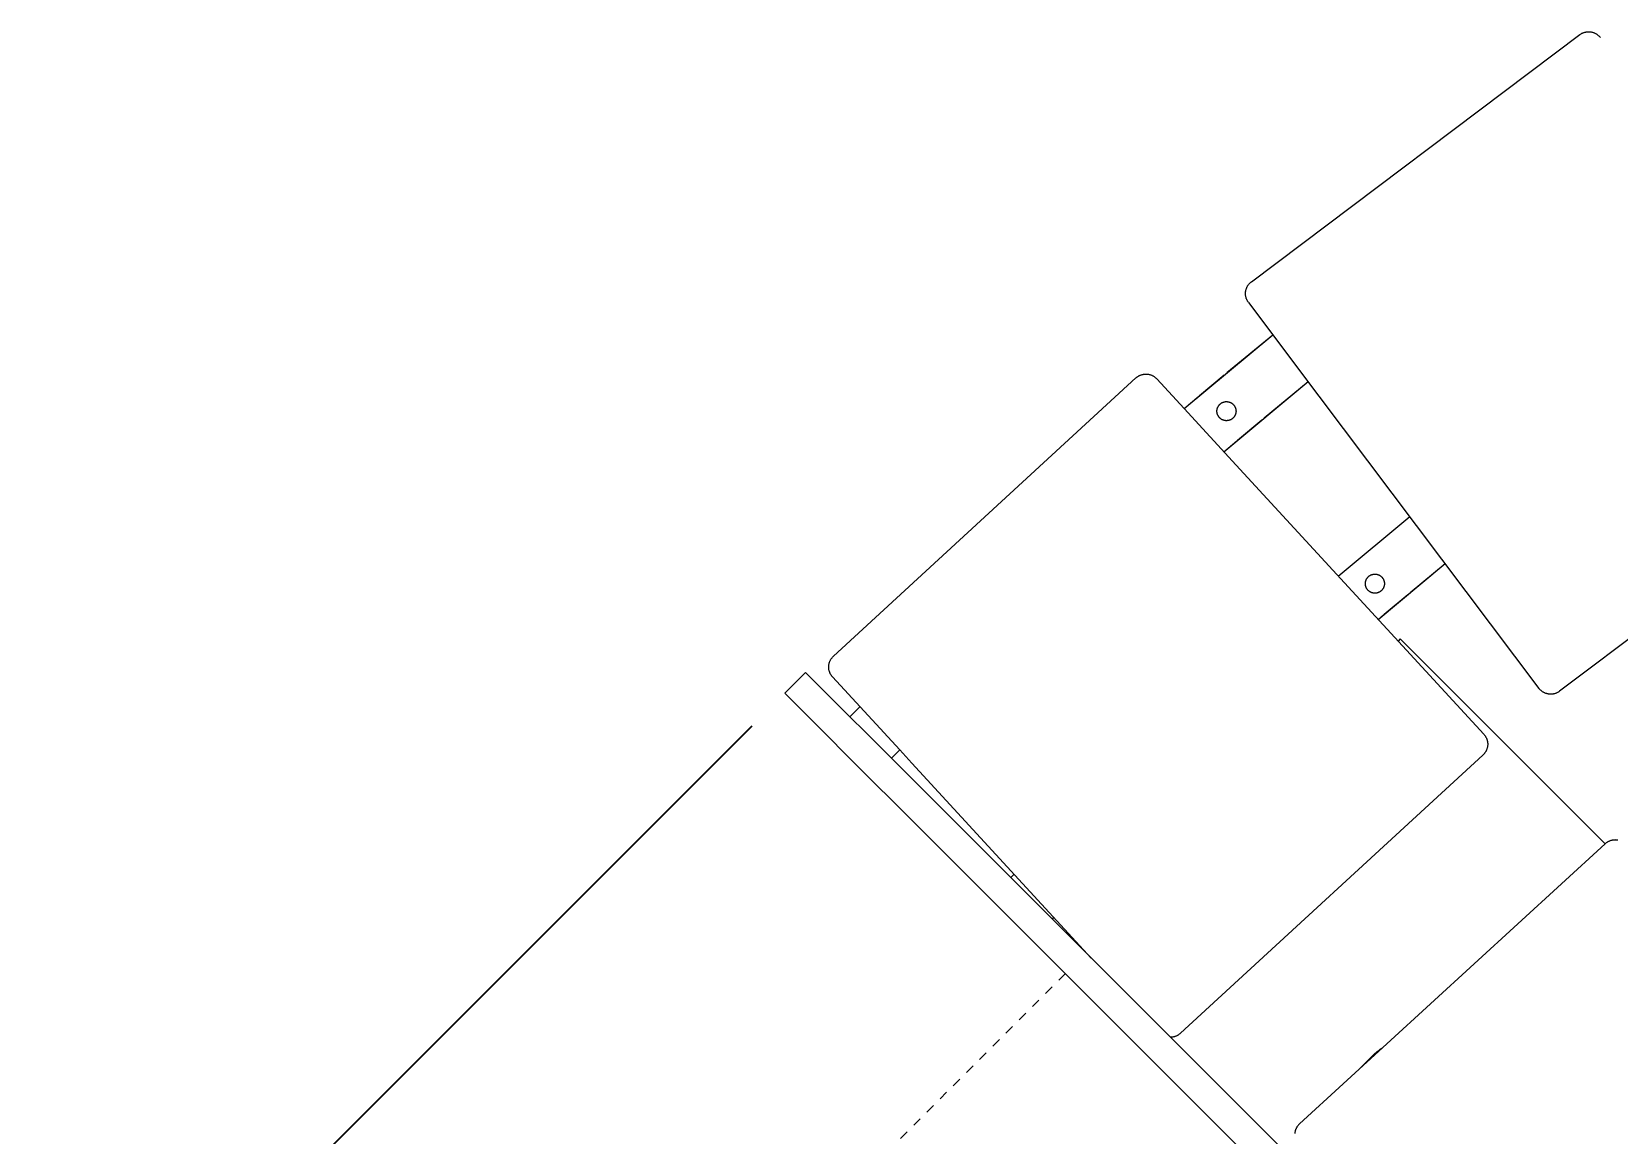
# Model space of a CAD drawing. Header units: inches. Extents: x -11 to 189, y -7 to 133.
# Drawn here: x -11.19 to 5.81, y 43.94 to 55.76 of the extents above; entities that cross this region are included whole.
import ezdxf

# ---------------------------------------------------------------- set-up
doc = ezdxf.new("R2010")
doc.units = ezdxf.units.IN
doc.linetypes.add('HIDDEN', pattern=[1.905, 1.27, -0.635])
for name, color, linetype, lineweight in [('ZANO_R', 7, 'Continuous', 0), ('ZANO_R_przerywana', 250, 'HIDDEN', 0), ('ZANO_W', 1, 'Continuous', 0)]:
    doc.layers.add(name, color=color, linetype=linetype, lineweight=lineweight)
doc.styles.get("Standard").update_dxf_attribs({"font": 'arial.ttf'})
doc.dimstyles.new('amerykanie', dxfattribs={"dimtxt": 50, "dimasz": 50, "dimexe": 0.5, "dimexo": 0.5, "dimgap": 1, "dimtad": 1, "dimdec": 0, "dimzin": 0, "dimlunit": 5, "dimtxsty": 'Standard', "dimcen": 0.09, "dimclrd": 1, "dimclre": 1, "dimclrt": 1, "dimazin": 0, "dimtfac": 1, "dimtdec": 0, "dimtmove": 0, "dimatfit": 3, "dimfxl": 1, "dimtzin": 0, "dimarcsym": 1})

# ---------------------------------------------------------------- blocks, each defined once
blk = doc.blocks.new('*D400')
at = {"layer": 'ZANO_W', "color": 1, "lineweight": -2}
for p, q in [((-3.471, 48.308), (-11.194, 40.585)), ((-10.134, 40.231), (6.077, 24.02)), ((14.154, 30.683), (6.431, 22.96))]:
    blk.add_line(p, q, dxfattribs=at)
at = {"layer": 'ZANO_W', "color": 1}
for points in [[(-10.016, 40.349), (-10.251, 40.113), (-10.841, 40.938)], [(5.959, 23.902), (6.195, 24.138), (6.784, 23.313)]]:
    blk.add_solid(points, dxfattribs=at)
at = {"layer": 'ZANO_W', "color": 1, "insert": (-1.081, 33.073), "char_height": 1.625, "attachment_point": 5, "rotation": 315}
blk.add_mtext('24 15/16', dxfattribs=at)

msp = doc.modelspace()

# ---------------------------------------------------------------- linework, layer by layer
at = {"layer": 'ZANO_R'}
for p, q in [((1.88759, 53.07369), (5.41066, 55.72534)), ((5.41066, 55.72534), (5.41501, 55.7285)), ((5.41501, 55.7285), (5.41947, 55.73151)), ((5.41947, 55.73151), (5.42402, 55.73436)), ((5.42402, 55.73436), (5.42868, 55.73706)), ((5.42868, 55.73706), (5.43342, 55.7396)), ((5.43342, 55.7396), (5.43824, 55.74197)), ((5.43824, 55.74197), (5.44314, 55.74418)), ((5.44314, 55.74418), (5.44812, 55.74622)), ((5.44812, 55.74622), (5.45316, 55.74809)), ((5.45316, 55.74809), (5.45826, 55.74979)), ((5.45826, 55.74979), (5.46342, 55.75131)), ((5.46342, 55.75131), (5.46863, 55.75265)), ((5.46863, 55.75265), (5.47388, 55.75381)), ((5.47388, 55.75381), (5.47917, 55.7548)), ((5.47917, 55.7548), (5.48448, 55.7556)), ((5.48448, 55.7556), (5.48982, 55.75622)), ((5.48982, 55.75622), (5.49518, 55.75666)), ((5.49518, 55.75666), (5.50055, 55.75692)), ((5.50055, 55.75692), (5.50593, 55.75699)), ((5.50593, 55.75699), (5.51131, 55.75688)), ((5.51131, 55.75688), (5.51668, 55.75659)), ((5.51668, 55.75659), (5.52203, 55.75611)), ((5.52203, 55.75611), (5.52737, 55.75545)), ((5.52737, 55.75545), (5.53268, 55.75461)), ((5.53268, 55.75461), (5.53796, 55.75358)), ((5.53796, 55.75358), (5.5432, 55.75238)), ((5.5432, 55.75238), (5.5484, 55.751)), ((5.5484, 55.751), (5.55354, 55.74944)), ((5.55354, 55.74944), (5.55863, 55.74771)), ((5.55863, 55.74771), (5.56366, 55.7458)), ((5.56366, 55.7458), (5.56862, 55.74373)), ((5.56862, 55.74373), (5.57351, 55.74148)), ((5.57351, 55.74148), (5.57832, 55.73907)), ((5.57832, 55.73907), (5.58304, 55.7365)), ((5.58304, 55.7365), (5.58767, 55.73377)), ((5.58767, 55.73377), (5.59221, 55.73088)), ((5.59221, 55.73088), (5.59664, 55.72784)), ((5.59664, 55.72784), (5.60097, 55.72465)), ((5.60097, 55.72465), (5.60519, 55.72131)), ((5.60519, 55.72131), (5.60929, 55.71783)), ((5.60929, 55.71783), (5.61327, 55.71422)), ((5.61327, 55.71422), (5.61712, 55.71047)), ((5.61712, 55.71047), (5.62084, 55.70658)), ((5.62084, 55.70658), (5.62443, 55.70258)), ((5.62443, 55.70258), (5.62788, 55.69845)), ((5.62788, 55.69845), (5.63119, 55.69421)), ((1.87134, 53.05963), (1.87522, 53.06335)), ((1.87522, 53.06335), (1.87922, 53.06694)), ((1.87922, 53.06694), (1.88335, 53.07039)), ((1.88335, 53.07039), (1.88759, 53.07369)), ((1.82481, 52.94844), (1.82492, 52.95382)), ((1.82488, 52.94306), (1.82481, 52.94844)), ((1.82514, 52.93769), (1.82488, 52.94306)), ((1.82492, 52.95382), (1.82522, 52.95918)), ((1.82558, 52.93233), (1.82514, 52.93769)), ((1.82522, 52.95918), (1.8257, 52.96454)), ((1.8262, 52.92699), (1.82558, 52.93233)), ((1.8257, 52.96454), (1.82636, 52.96988)), ((1.82701, 52.92167), (1.8262, 52.92699)), ((1.82636, 52.96988), (1.8272, 52.97519)), ((1.82799, 52.91639), (1.82701, 52.92167)), ((1.8272, 52.97519), (1.82822, 52.98047)), ((1.82916, 52.91114), (1.82799, 52.91639)), ((1.82822, 52.98047), (1.82942, 52.98571)), ((1.8305, 52.90593), (1.82916, 52.91114)), ((1.82942, 52.98571), (1.83081, 52.99091)), ((1.83202, 52.90077), (1.8305, 52.90593)), ((1.83081, 52.99091), (1.83236, 52.99605)), ((1.83371, 52.89567), (1.83202, 52.90077)), ((1.83236, 52.99605), (1.8341, 53.00114)), ((1.83558, 52.89063), (1.83371, 52.89567)), ((1.8341, 53.00114), (1.836, 53.00617)), ((1.836, 53.00617), (1.83808, 53.01113)), ((1.83808, 53.01113), (1.84032, 53.01602)), ((1.84032, 53.01602), (1.84273, 53.02083)), ((1.84273, 53.02083), (1.8453, 53.02555)), ((1.8453, 53.02555), (1.84803, 53.03018)), ((1.84803, 53.03018), (1.85092, 53.03472)), ((1.85092, 53.03472), (1.85396, 53.03915)), ((1.85396, 53.03915), (1.85715, 53.04348)), ((1.85715, 53.04348), (1.86049, 53.0477)), ((1.86049, 53.0477), (1.86397, 53.0518)), ((1.86397, 53.0518), (1.86759, 53.05577)), ((1.86759, 53.05577), (1.87134, 53.05963)), ((1.83762, 52.88565), (1.83558, 52.89063)), ((1.83983, 52.88075), (1.83762, 52.88565)), ((1.84221, 52.87592), (1.83983, 52.88075)), ((1.84474, 52.87118), (1.84221, 52.87592)), ((1.84744, 52.86653), (1.84474, 52.87118)), ((1.8503, 52.86198), (1.84744, 52.86653)), ((1.85331, 52.85752), (1.8503, 52.86198)), ((1.85647, 52.85317), (1.85331, 52.85752)), ((1.85647, 52.85317), (2.61231, 51.84893)), ((1.16627, 51.71463), (2.11723, 52.50671)), ((1.62347, 52.09956), (2.11723, 52.50671)), ((-2.59475, 49.05738), (0.65015, 52.04299)), ((0.65015, 52.04299), (0.65417, 52.04657)), ((0.65417, 52.04657), (0.65831, 52.05)), ((0.65831, 52.05), (0.66256, 52.05329)), ((0.66256, 52.05329), (0.66693, 52.05643)), ((0.66693, 52.05643), (0.67139, 52.05943)), ((0.67139, 52.05943), (0.67596, 52.06226)), ((0.67596, 52.06226), (0.68062, 52.06495)), ((0.68062, 52.06495), (0.68537, 52.06746)), ((0.68537, 52.06746), (0.69021, 52.06982)), ((0.69021, 52.06982), (0.69512, 52.07201)), ((0.69512, 52.07201), (0.7001, 52.07403)), ((0.7001, 52.07403), (0.70515, 52.07588)), ((0.70515, 52.07588), (0.71026, 52.07756)), ((0.71026, 52.07756), (0.71542, 52.07906)), ((0.71542, 52.07906), (0.72064, 52.08038)), ((0.72064, 52.08038), (0.72589, 52.08153)), ((0.72589, 52.08153), (0.73118, 52.08249)), ((0.73118, 52.08249), (0.7365, 52.08327)), ((0.7365, 52.08327), (0.74184, 52.08388)), ((0.74184, 52.08388), (0.7472, 52.08429)), ((0.7472, 52.08429), (0.75258, 52.08453)), ((0.75258, 52.08453), (0.75795, 52.08458)), ((0.75795, 52.08458), (0.76333, 52.08445)), ((0.76333, 52.08445), (0.7687, 52.08413)), ((0.7687, 52.08413), (0.77405, 52.08364)), ((0.77405, 52.08364), (0.77939, 52.08295)), ((0.77939, 52.08295), (0.78469, 52.08209)), ((0.78469, 52.08209), (0.78997, 52.08105)), ((0.78997, 52.08105), (0.79521, 52.07983)), ((0.79521, 52.07983), (0.8004, 52.07843)), ((0.8004, 52.07843), (0.80554, 52.07685)), ((0.80554, 52.07685), (0.81062, 52.0751)), ((0.81062, 52.0751), (0.81564, 52.07317)), ((0.81564, 52.07317), (0.8206, 52.07108)), ((0.8206, 52.07108), (0.82547, 52.06881)), ((0.82547, 52.06881), (0.83027, 52.06639)), ((0.83027, 52.06639), (0.83498, 52.0638)), ((0.83498, 52.0638), (0.8396, 52.06105)), ((0.8396, 52.06105), (0.84413, 52.05814)), ((0.84413, 52.05814), (0.84855, 52.05508)), ((0.84855, 52.05508), (0.85287, 52.05187)), ((0.85287, 52.05187), (0.85707, 52.04852)), ((0.85707, 52.04852), (0.86116, 52.04503)), ((0.86116, 52.04503), (0.86512, 52.04139)), ((0.86512, 52.04139), (0.86896, 52.03763)), ((1.33223, 51.85525), (1.59693, 52.07743)), ((0.86896, 52.03763), (0.87267, 52.03373)), ((0.87267, 52.03373), (1.16627, 51.71463)), ((1.59312, 51.25072), (2.49633, 52.00303)), ((2.02679, 51.61569), (2.49633, 52.00303)), ((1.1698, 51.71069), (1.16603, 51.71443)), ((1.16627, 51.71463), (1.32421, 51.84848)), ((1.72371, 51.10878), (1.16627, 51.71463)), ((1.17345, 51.70684), (1.1698, 51.71069)), ((1.51936, 51.70059), (1.51991, 51.70408)), ((1.51991, 51.70408), (1.52057, 51.70755)), ((1.52057, 51.70755), (1.52136, 51.711)), ((1.52136, 51.711), (1.52227, 51.71441)), ((1.52227, 51.71441), (1.52329, 51.71779)), ((1.52329, 51.71779), (1.52443, 51.72114)), ((1.52443, 51.72114), (1.52568, 51.72444)), ((1.52568, 51.72444), (1.52704, 51.7277)), ((1.52704, 51.7277), (1.52852, 51.73091)), ((1.52852, 51.73091), (1.53011, 51.73407)), ((1.53011, 51.73407), (1.53181, 51.73717)), ((1.53181, 51.73717), (1.53361, 51.74021)), ((1.53361, 51.74021), (1.53551, 51.74318)), ((1.53551, 51.74318), (1.53752, 51.74609)), ((1.53752, 51.74609), (1.53963, 51.74893)), ((1.53963, 51.74893), (1.54183, 51.75169)), ((1.54183, 51.75169), (1.54413, 51.75438)), ((1.54413, 51.75438), (1.54652, 51.75698)), ((1.54652, 51.75698), (1.54899, 51.7595)), ((1.54899, 51.7595), (1.55156, 51.76193)), ((1.55156, 51.76193), (1.5542, 51.76428)), ((1.5542, 51.76428), (1.55693, 51.76653)), ((1.55693, 51.76653), (1.55973, 51.76868)), ((1.55973, 51.76868), (1.5626, 51.77074)), ((1.5626, 51.77074), (1.56554, 51.7727)), ((1.56554, 51.7727), (1.56855, 51.77455)), ((1.56855, 51.77455), (1.57162, 51.7763)), ((1.57162, 51.7763), (1.57475, 51.77794)), ((1.57475, 51.77794), (1.57793, 51.77948)), ((1.57793, 51.77948), (1.58117, 51.7809)), ((1.58117, 51.7809), (1.58445, 51.78221)), ((1.58445, 51.78221), (1.58778, 51.7834)), ((1.58778, 51.7834), (1.59114, 51.78448)), ((1.59114, 51.78448), (1.59454, 51.78545)), ((1.59454, 51.78545), (1.59797, 51.78629)), ((1.59797, 51.78629), (1.60143, 51.78702)), ((1.60143, 51.78702), (1.60491, 51.78763)), ((1.60491, 51.78763), (1.60841, 51.78811)), ((1.60841, 51.78811), (1.61192, 51.78848)), ((1.61192, 51.78848), (1.61545, 51.78872)), ((1.61545, 51.78872), (1.61898, 51.78885)), ((1.61898, 51.78885), (1.62251, 51.78885)), ((1.62251, 51.78885), (1.62605, 51.78872)), ((1.62605, 51.78872), (1.62957, 51.78848)), ((1.62957, 51.78848), (1.63309, 51.78811)), ((1.63309, 51.78811), (1.63659, 51.78763)), ((1.63659, 51.78763), (1.64007, 51.78702)), ((1.64007, 51.78702), (1.64353, 51.78629)), ((1.64353, 51.78629), (1.64696, 51.78545)), ((1.64696, 51.78545), (1.65036, 51.78448)), ((1.65036, 51.78448), (1.65372, 51.7834)), ((1.65372, 51.7834), (1.65705, 51.78221)), ((1.65705, 51.78221), (1.66033, 51.7809)), ((1.66033, 51.7809), (1.66356, 51.77948)), ((1.66356, 51.77948), (1.66675, 51.77794)), ((1.66675, 51.77794), (1.66988, 51.7763)), ((1.66988, 51.7763), (1.67295, 51.77455)), ((1.67295, 51.77455), (1.67595, 51.7727)), ((1.67595, 51.7727), (1.6789, 51.77074)), ((1.6789, 51.77074), (1.68177, 51.76868)), ((1.68177, 51.76868), (1.68457, 51.76653)), ((1.68457, 51.76653), (1.68729, 51.76428)), ((1.68729, 51.76428), (1.68994, 51.76193)), ((1.68994, 51.76193), (1.6925, 51.7595)), ((1.6925, 51.7595), (1.69498, 51.75698)), ((1.69498, 51.75698), (1.69737, 51.75438)), ((1.69737, 51.75438), (1.69966, 51.75169)), ((1.69966, 51.75169), (1.70187, 51.74893)), ((1.70187, 51.74893), (1.70397, 51.74609)), ((1.70397, 51.74609), (1.70598, 51.74318)), ((1.70598, 51.74318), (1.70789, 51.74021)), ((1.70789, 51.74021), (1.70969, 51.73717)), ((1.70969, 51.73717), (1.71139, 51.73407)), ((1.71139, 51.73407), (1.71297, 51.73091)), ((1.71297, 51.73091), (1.71445, 51.7277)), ((1.71445, 51.7277), (1.71582, 51.72444)), ((1.71582, 51.72444), (1.71707, 51.72114)), ((1.71707, 51.72114), (1.71821, 51.71779)), ((1.71821, 51.71779), (1.71923, 51.71441)), ((1.71923, 51.71441), (1.72014, 51.711)), ((1.72014, 51.711), (1.72092, 51.70755)), ((1.72092, 51.70755), (1.72159, 51.70408)), ((1.72159, 51.70408), (1.72214, 51.70059)), ((2.61231, 51.84893), (4.97261, 48.71294)), ((1.51839, 51.6865), (1.51845, 51.69003)), ((1.51845, 51.68297), (1.51839, 51.6865)), ((1.51845, 51.69003), (1.51863, 51.69356)), ((1.51863, 51.67944), (1.51845, 51.68297)), ((1.51863, 51.69356), (1.51893, 51.69708)), ((1.51893, 51.67592), (1.51863, 51.67944)), ((1.51893, 51.69708), (1.51936, 51.70059)), ((1.51936, 51.67241), (1.51893, 51.67592)), ((1.51991, 51.66892), (1.51936, 51.67241)), ((1.52057, 51.66545), (1.51991, 51.66892)), ((1.52136, 51.662), (1.52057, 51.66545)), ((1.52227, 51.65859), (1.52136, 51.662)), ((1.52329, 51.6552), (1.52227, 51.65859)), ((1.52443, 51.65186), (1.52329, 51.6552)), ((1.52568, 51.64855), (1.52443, 51.65186)), ((1.52704, 51.64529), (1.52568, 51.64855)), ((1.52852, 51.64209), (1.52704, 51.64529)), ((1.53011, 51.63893), (1.52852, 51.64209)), ((1.53181, 51.63583), (1.53011, 51.63893)), ((1.53361, 51.63279), (1.53181, 51.63583)), ((1.53551, 51.62981), (1.53361, 51.63279)), ((1.53752, 51.6269), (1.53551, 51.62981)), ((1.53963, 51.62407), (1.53752, 51.6269)), ((1.54183, 51.6213), (1.53963, 51.62407)), ((1.54413, 51.61862), (1.54183, 51.6213)), ((1.54652, 51.61602), (1.54413, 51.61862)), ((1.54899, 51.6135), (1.54652, 51.61602)), ((1.55156, 51.61106), (1.54899, 51.6135)), ((1.5542, 51.60872), (1.55156, 51.61106)), ((1.55693, 51.60647), (1.5542, 51.60872)), ((1.55973, 51.60431), (1.55693, 51.60647)), ((1.5626, 51.60226), (1.55973, 51.60431)), ((1.56554, 51.6003), (1.5626, 51.60226)), ((1.56855, 51.59845), (1.56554, 51.6003)), ((1.57162, 51.5967), (1.56855, 51.59845)), ((1.57475, 51.59505), (1.57162, 51.5967)), ((1.57793, 51.59352), (1.57475, 51.59505)), ((1.58117, 51.5921), (1.57793, 51.59352)), ((1.58445, 51.59079), (1.58117, 51.5921)), ((1.58778, 51.58959), (1.58445, 51.59079)), ((1.59114, 51.58851), (1.58778, 51.58959)), ((1.59454, 51.58755), (1.59114, 51.58851)), ((1.59797, 51.5867), (1.59454, 51.58755)), ((1.60143, 51.58598), (1.59797, 51.5867)), ((1.60491, 51.58537), (1.60143, 51.58598)), ((1.60841, 51.58488), (1.60491, 51.58537)), ((1.61192, 51.58452), (1.60841, 51.58488)), ((1.61545, 51.58427), (1.61192, 51.58452)), ((1.61898, 51.58415), (1.61545, 51.58427)), ((1.62251, 51.58415), (1.61898, 51.58415)), ((1.62605, 51.58427), (1.62251, 51.58415)), ((1.62957, 51.58452), (1.62605, 51.58427)), ((1.63309, 51.58488), (1.62957, 51.58452)), ((1.63659, 51.58537), (1.63309, 51.58488)), ((1.64007, 51.58598), (1.63659, 51.58537)), ((1.64353, 51.5867), (1.64007, 51.58598)), ((1.64696, 51.58755), (1.64353, 51.5867)), ((1.65036, 51.58851), (1.64696, 51.58755)), ((1.65372, 51.58959), (1.65036, 51.58851)), ((1.65705, 51.59079), (1.65372, 51.58959)), ((1.66033, 51.5921), (1.65705, 51.59079)), ((1.66356, 51.59352), (1.66033, 51.5921)), ((1.66675, 51.59505), (1.66356, 51.59352)), ((1.66988, 51.5967), (1.66675, 51.59505)), ((1.67295, 51.59845), (1.66988, 51.5967)), ((1.67595, 51.6003), (1.67295, 51.59845)), ((1.6789, 51.60226), (1.67595, 51.6003)), ((1.68177, 51.60431), (1.6789, 51.60226)), ((1.68457, 51.60647), (1.68177, 51.60431)), ((1.68729, 51.60872), (1.68457, 51.60647)), ((1.68994, 51.61106), (1.68729, 51.60872)), ((1.6925, 51.6135), (1.68994, 51.61106)), ((1.69498, 51.61602), (1.6925, 51.6135)), ((1.69737, 51.61862), (1.69498, 51.61602)), ((1.69966, 51.6213), (1.69737, 51.61862)), ((1.70187, 51.62407), (1.69966, 51.6213)), ((1.70397, 51.6269), (1.70187, 51.62407)), ((1.70598, 51.62981), (1.70397, 51.6269)), ((1.70789, 51.63279), (1.70598, 51.62981)), ((1.70969, 51.63583), (1.70789, 51.63279)), ((1.71139, 51.63893), (1.70969, 51.63583)), ((1.71297, 51.64209), (1.71139, 51.63893)), ((1.71445, 51.64529), (1.71297, 51.64209)), ((1.71582, 51.64855), (1.71445, 51.64529)), ((1.71707, 51.65186), (1.71582, 51.64855)), ((1.71821, 51.6552), (1.71707, 51.65186)), ((1.71923, 51.65859), (1.71821, 51.6552)), ((1.72014, 51.662), (1.71923, 51.65859)), ((1.72092, 51.66545), (1.72014, 51.662)), ((1.72159, 51.66892), (1.72092, 51.66545)), ((1.72214, 51.67241), (1.72159, 51.66892)), ((1.72214, 51.70059), (1.72256, 51.69708)), ((1.72256, 51.67592), (1.72214, 51.67241)), ((1.72256, 51.69708), (1.72287, 51.69356)), ((1.72287, 51.67944), (1.72256, 51.67592)), ((1.72287, 51.69356), (1.72305, 51.69003)), ((1.72305, 51.68297), (1.72287, 51.67944)), ((1.72305, 51.69003), (1.72311, 51.6865)), ((1.72311, 51.6865), (1.72305, 51.68297)), ((1.73858, 51.37392), (2.00052, 51.59378)), ((1.59312, 51.25072), (1.73065, 51.36722)), ((8.71621, 51.33346), (5.19314, 48.68182)), ((4.38129, 48.22041), (1.72371, 51.10878)), ((2.82034, 49.91692), (3.58627, 50.55489)), ((3.24721, 49.45297), (3.96539, 50.05117)), ((3.58966, 49.74068), (3.96539, 50.05117)), ((3.11053, 49.83608), (3.11059, 49.83961)), ((3.11059, 49.83254), (3.11053, 49.83608)), ((3.11059, 49.83961), (3.11078, 49.84314)), ((3.11078, 49.82901), (3.11059, 49.83254)), ((3.11078, 49.84314), (3.11108, 49.84666)), ((3.11108, 49.84666), (3.11151, 49.85017)), ((3.11151, 49.85017), (3.11205, 49.85366)), ((3.11205, 49.85366), (3.11272, 49.85713)), ((3.11272, 49.85713), (3.11351, 49.86057)), ((3.11351, 49.86057), (3.11441, 49.86399)), ((3.11441, 49.86399), (3.11543, 49.86737)), ((3.11543, 49.86737), (3.11657, 49.87072)), ((3.11657, 49.87072), (3.11782, 49.87402)), ((3.11782, 49.87402), (3.11919, 49.87728)), ((3.11919, 49.87728), (3.12067, 49.88049)), ((3.12067, 49.88049), (3.12226, 49.88365)), ((3.12226, 49.88365), (3.12395, 49.88675)), ((3.12395, 49.88675), (3.12575, 49.88979)), ((3.12575, 49.88979), (3.12766, 49.89276)), ((3.12766, 49.89276), (3.12967, 49.89567)), ((3.12967, 49.89567), (3.13177, 49.89851)), ((3.13177, 49.89851), (3.13398, 49.90127)), ((3.13398, 49.90127), (3.13627, 49.90395)), ((3.13627, 49.90395), (3.13866, 49.90656)), ((3.13866, 49.90656), (3.14114, 49.90908)), ((3.14114, 49.90908), (3.1437, 49.91151)), ((3.1437, 49.91151), (3.14635, 49.91385)), ((3.14635, 49.91385), (3.14907, 49.91611)), ((3.14907, 49.91611), (3.15187, 49.91826)), ((3.15187, 49.91826), (3.15475, 49.92032)), ((3.15475, 49.92032), (3.15769, 49.92227)), ((3.15769, 49.92227), (3.1607, 49.92413)), ((3.1607, 49.92413), (3.16377, 49.92588)), ((3.16377, 49.92588), (3.1669, 49.92752)), ((3.1669, 49.92752), (3.17008, 49.92905)), ((3.17008, 49.92905), (3.17331, 49.93048)), ((3.17331, 49.93048), (3.1766, 49.93179)), ((3.1766, 49.93179), (3.17992, 49.93298)), ((3.17992, 49.93298), (3.18329, 49.93406)), ((3.18329, 49.93406), (3.18669, 49.93503)), ((3.18669, 49.93503), (3.19012, 49.93587)), ((3.19012, 49.93587), (3.19357, 49.9366)), ((3.19357, 49.9366), (3.19706, 49.9372)), ((3.19706, 49.9372), (3.20056, 49.93769)), ((3.20056, 49.93769), (3.20407, 49.93806)), ((3.20407, 49.93806), (3.2076, 49.9383)), ((3.2076, 49.9383), (3.21113, 49.93842)), ((3.21113, 49.93842), (3.21466, 49.93842)), ((3.21466, 49.93842), (3.21819, 49.9383)), ((3.21819, 49.9383), (3.22172, 49.93806)), ((3.22172, 49.93806), (3.22523, 49.93769)), ((3.22523, 49.93769), (3.22873, 49.9372)), ((3.22873, 49.9372), (3.23221, 49.9366)), ((3.23221, 49.9366), (3.23567, 49.93587)), ((3.23567, 49.93587), (3.2391, 49.93503)), ((3.2391, 49.93503), (3.2425, 49.93406)), ((3.2425, 49.93406), (3.24587, 49.93298)), ((3.24587, 49.93298), (3.24919, 49.93179)), ((3.24919, 49.93179), (3.25247, 49.93048)), ((3.25247, 49.93048), (3.25571, 49.92905)), ((3.25571, 49.92905), (3.25889, 49.92752)), ((3.25889, 49.92752), (3.26202, 49.92588)), ((3.26202, 49.92588), (3.26509, 49.92413)), ((3.26509, 49.92413), (3.2681, 49.92227)), ((3.2681, 49.92227), (3.27104, 49.92032)), ((3.27104, 49.92032), (3.27392, 49.91826)), ((3.27392, 49.91826), (3.27672, 49.91611)), ((3.27672, 49.91611), (3.27944, 49.91385)), ((3.27944, 49.91385), (3.28209, 49.91151)), ((3.28209, 49.91151), (3.28465, 49.90908)), ((3.28465, 49.90908), (3.28712, 49.90656)), ((3.28712, 49.90656), (3.28951, 49.90395)), ((3.28951, 49.90395), (3.29181, 49.90127)), ((3.29181, 49.90127), (3.29401, 49.89851)), ((3.29401, 49.89851), (3.29612, 49.89567)), ((3.29612, 49.89567), (3.29813, 49.89276)), ((3.29813, 49.89276), (3.30003, 49.88979)), ((3.30003, 49.88979), (3.30184, 49.88675)), ((3.30184, 49.88675), (3.30353, 49.88365)), ((3.30353, 49.88365), (3.30512, 49.88049)), ((3.30512, 49.88049), (3.3066, 49.87728)), ((3.3066, 49.87728), (3.30796, 49.87402)), ((3.30796, 49.87402), (3.30922, 49.87072)), ((3.30922, 49.87072), (3.31035, 49.86737)), ((3.31035, 49.86737), (3.31138, 49.86399)), ((3.31138, 49.86399), (3.31228, 49.86057)), ((3.31228, 49.86057), (3.31307, 49.85713)), ((3.31307, 49.85713), (3.31373, 49.85366)), ((3.31373, 49.85366), (3.31428, 49.85017)), ((3.31428, 49.85017), (3.31471, 49.84666)), ((3.31471, 49.84666), (3.31501, 49.84314)), ((3.31501, 49.84314), (3.3152, 49.83961)), ((3.3152, 49.83254), (3.31501, 49.82901)), ((3.3152, 49.83961), (3.31526, 49.83608)), ((3.31526, 49.83608), (3.3152, 49.83254)), ((3.11108, 49.82549), (3.11078, 49.82901)), ((3.11151, 49.82198), (3.11108, 49.82549)), ((3.11205, 49.81849), (3.11151, 49.82198)), ((3.11272, 49.81502), (3.11205, 49.81849)), ((3.11351, 49.81158), (3.11272, 49.81502)), ((3.11441, 49.80816), (3.11351, 49.81158)), ((3.11543, 49.80478), (3.11441, 49.80816)), ((3.11657, 49.80143), (3.11543, 49.80478)), ((3.11782, 49.79813), (3.11657, 49.80143)), ((3.11919, 49.79487), (3.11782, 49.79813)), ((3.12067, 49.79166), (3.11919, 49.79487)), ((3.12226, 49.78851), (3.12067, 49.79166)), ((3.12395, 49.78541), (3.12226, 49.78851)), ((3.12575, 49.78237), (3.12395, 49.78541)), ((3.12766, 49.77939), (3.12575, 49.78237)), ((3.12967, 49.77648), (3.12766, 49.77939)), ((3.13177, 49.77364), (3.12967, 49.77648)), ((3.13398, 49.77088), (3.13177, 49.77364)), ((3.13627, 49.7682), (3.13398, 49.77088)), ((3.13866, 49.76559), (3.13627, 49.7682)), ((3.14114, 49.76307), (3.13866, 49.76559)), ((3.1437, 49.76064), (3.14114, 49.76307)), ((3.14635, 49.7583), (3.1437, 49.76064)), ((3.14907, 49.75605), (3.14635, 49.7583)), ((3.15187, 49.75389), (3.14907, 49.75605)), ((3.15475, 49.75183), (3.15187, 49.75389)), ((3.15769, 49.74988), (3.15475, 49.75183)), ((3.1607, 49.74802), (3.15769, 49.74988)), ((3.16377, 49.74627), (3.1607, 49.74802)), ((3.1669, 49.74463), (3.16377, 49.74627)), ((3.17008, 49.7431), (3.1669, 49.74463)), ((3.17331, 49.74167), (3.17008, 49.7431)), ((3.1766, 49.74037), (3.17331, 49.74167)), ((3.17992, 49.73917), (3.1766, 49.74037)), ((3.18329, 49.73809), (3.17992, 49.73917)), ((3.18669, 49.73713), (3.18329, 49.73809)), ((3.19012, 49.73628), (3.18669, 49.73713)), ((3.19357, 49.73555), (3.19012, 49.73628)), ((3.19706, 49.73495), (3.19357, 49.73555)), ((3.20056, 49.73446), (3.19706, 49.73495)), ((3.20407, 49.73409), (3.20056, 49.73446)), ((3.2076, 49.73385), (3.20407, 49.73409)), ((3.21113, 49.73373), (3.2076, 49.73385)), ((3.21466, 49.73373), (3.21113, 49.73373)), ((3.21819, 49.73385), (3.21466, 49.73373)), ((3.22172, 49.73409), (3.21819, 49.73385)), ((3.22523, 49.73446), (3.22172, 49.73409)), ((3.22873, 49.73495), (3.22523, 49.73446)), ((3.23221, 49.73555), (3.22873, 49.73495)), ((3.23567, 49.73628), (3.23221, 49.73555)), ((3.2391, 49.73713), (3.23567, 49.73628)), ((3.2425, 49.73809), (3.2391, 49.73713)), ((3.24587, 49.73917), (3.2425, 49.73809)), ((3.24919, 49.74037), (3.24587, 49.73917)), ((3.25247, 49.74167), (3.24919, 49.74037)), ((3.25571, 49.7431), (3.25247, 49.74167)), ((3.25889, 49.74463), (3.25571, 49.7431)), ((3.26202, 49.74627), (3.25889, 49.74463)), ((3.26509, 49.74802), (3.26202, 49.74627)), ((3.2681, 49.74988), (3.26509, 49.74802)), ((3.27104, 49.75183), (3.2681, 49.74988)), ((3.27392, 49.75389), (3.27104, 49.75183)), ((3.27672, 49.75605), (3.27392, 49.75389)), ((3.27944, 49.7583), (3.27672, 49.75605)), ((3.28209, 49.76064), (3.27944, 49.7583)), ((3.28465, 49.76307), (3.28209, 49.76064)), ((3.28712, 49.76559), (3.28465, 49.76307)), ((3.28951, 49.7682), (3.28712, 49.76559)), ((3.29181, 49.77088), (3.28951, 49.7682)), ((3.29401, 49.77364), (3.29181, 49.77088)), ((3.29612, 49.77648), (3.29401, 49.77364)), ((3.29813, 49.77939), (3.29612, 49.77648)), ((3.30003, 49.78237), (3.29813, 49.77939)), ((3.30184, 49.78541), (3.30003, 49.78237)), ((3.30353, 49.78851), (3.30184, 49.78541)), ((3.30512, 49.79166), (3.30353, 49.78851)), ((3.3066, 49.79487), (3.30512, 49.79166)), ((3.30796, 49.79813), (3.3066, 49.79487)), ((3.30922, 49.80143), (3.30796, 49.79813)), ((3.31035, 49.80478), (3.30922, 49.80143)), ((3.31138, 49.80816), (3.31035, 49.80478)), ((3.31228, 49.81158), (3.31138, 49.80816)), ((3.31307, 49.81502), (3.31228, 49.81158)), ((3.31373, 49.81849), (3.31307, 49.81502)), ((3.31321, 49.50877), (3.56446, 49.71967)), ((3.31428, 49.82198), (3.31373, 49.81849)), ((3.31471, 49.82549), (3.31428, 49.82198)), ((3.31501, 49.82901), (3.31471, 49.82549)), ((3.24721, 49.45297), (3.30559, 49.50235)), ((3.48358, 49.24334), (3.46093, 49.2207)), ((5.68223, 47.04469), (3.48358, 49.24334)), ((-2.64206, 48.97468), (-2.64084, 48.97992)), ((-2.64084, 48.97992), (-2.63944, 48.98511)), ((-2.63944, 48.98511), (-2.63786, 48.99025)), ((-2.63786, 48.99025), (-2.63611, 48.99533)), ((-2.63611, 48.99533), (-2.63418, 49.00036)), ((-2.63418, 49.00036), (-2.63209, 49.00531)), ((-2.63209, 49.00531), (-2.62983, 49.01019)), ((-2.62983, 49.01019), (-2.6274, 49.01498)), ((-2.6274, 49.01498), (-2.62481, 49.0197)), ((-2.62481, 49.0197), (-2.62206, 49.02432)), ((-2.62206, 49.02432), (-2.61915, 49.02884)), ((-2.61915, 49.02884), (-2.61609, 49.03326)), ((-2.61609, 49.03326), (-2.61289, 49.03758)), ((-2.61289, 49.03758), (-2.60953, 49.04178)), ((-2.60953, 49.04178), (-2.60604, 49.04587)), ((-2.60604, 49.04587), (-2.60241, 49.04984)), ((-2.60241, 49.04984), (-2.59864, 49.05368)), ((-2.59864, 49.05368), (-2.59475, 49.05738)), ((-2.8945, 48.88442), (-3.11721, 48.6617)), ((-2.89444, 48.88436), (-2.8945, 48.88442)), ((-2.8945, 48.88442), (-2.8945, 48.88442)), ((-2.8945, 48.88442), (-2.78314, 48.77306)), ((-2.64559, 48.94267), (-2.64546, 48.94804)), ((-2.64554, 48.93729), (-2.64559, 48.94267)), ((-2.64531, 48.93192), (-2.64554, 48.93729)), ((-2.64546, 48.94804), (-2.64515, 48.95341)), ((-2.64489, 48.92656), (-2.64531, 48.93192)), ((-2.64515, 48.95341), (-2.64465, 48.95876)), ((-2.64429, 48.92121), (-2.64489, 48.92656)), ((-2.64465, 48.95876), (-2.64397, 48.9641)), ((-2.6435, 48.91589), (-2.64429, 48.92121)), ((-2.64397, 48.9641), (-2.6431, 48.96941)), ((-2.64254, 48.9106), (-2.6435, 48.91589)), ((-2.6431, 48.96941), (-2.64206, 48.97468)), ((-2.64139, 48.90535), (-2.64254, 48.9106)), ((-2.64007, 48.90014), (-2.64139, 48.90535)), ((-2.63857, 48.89497), (-2.64007, 48.90014)), ((-2.63689, 48.88986), (-2.63857, 48.89497)), ((-2.63504, 48.88481), (-2.63689, 48.88986)), ((-2.63302, 48.87983), (-2.63504, 48.88481)), ((-2.63083, 48.87492), (-2.63302, 48.87983)), ((-2.62848, 48.87009), (-2.63083, 48.87492)), ((-2.62596, 48.86534), (-2.62848, 48.87009)), ((-2.62328, 48.86067), (-2.62596, 48.86534)), ((-2.62044, 48.85611), (-2.62328, 48.86067)), ((-2.61745, 48.85164), (-2.62044, 48.85611)), ((-2.6143, 48.84728), (-2.61745, 48.85164)), ((-2.61101, 48.84302), (-2.6143, 48.84728)), ((-2.60758, 48.83888), (-2.61101, 48.84302)), ((-2.60401, 48.83486), (-2.60758, 48.83888)), ((-2.60401, 48.83486), (-1.88356, 48.05185)), ((-3.11715, 48.66165), (-3.11721, 48.6617)), ((-3.11721, 48.6617), (-3.11721, 48.6617)), ((-3.11721, 48.6617), (-3.00585, 48.55035)), ((-2.78314, 48.77306), (-1.88746, 47.87738)), ((4.97592, 48.7087), (4.97261, 48.71294)), ((4.97937, 48.70458), (4.97592, 48.7087)), ((4.98296, 48.70057), (4.97937, 48.70458)), ((4.98668, 48.69669), (4.98296, 48.70057)), ((4.99053, 48.69294), (4.98668, 48.69669)), ((4.99451, 48.68932), (4.99053, 48.69294)), ((4.99861, 48.68585), (4.99451, 48.68932)), ((5.00283, 48.68251), (4.99861, 48.68585)), ((5.00716, 48.67932), (5.00283, 48.68251)), ((5.01159, 48.67628), (5.00716, 48.67932)), ((5.01613, 48.67339), (5.01159, 48.67628)), ((5.02076, 48.67066), (5.01613, 48.67339)), ((5.02548, 48.66808), (5.02076, 48.67066)), ((5.03029, 48.66567), (5.02548, 48.66808)), ((5.03517, 48.66343), (5.03029, 48.66567)), ((5.04013, 48.66135), (5.03517, 48.66343)), ((5.04516, 48.65945), (5.04013, 48.66135)), ((5.05025, 48.65772), (5.04516, 48.65945)), ((5.0554, 48.65616), (5.05025, 48.65772)), ((5.0606, 48.65478), (5.0554, 48.65616)), ((5.06584, 48.65358), (5.0606, 48.65478)), ((5.07112, 48.65255), (5.06584, 48.65358)), ((5.07643, 48.65171), (5.07112, 48.65255)), ((5.08176, 48.65105), (5.07643, 48.65171)), ((5.08712, 48.65057), (5.08176, 48.65105)), ((5.09249, 48.65028), (5.08712, 48.65057)), ((5.09787, 48.65017), (5.09249, 48.65028)), ((5.10324, 48.65024), (5.09787, 48.65017)), ((5.10861, 48.65049), (5.10324, 48.65024)), ((5.11397, 48.65093), (5.10861, 48.65049)), ((5.11932, 48.65156), (5.11397, 48.65093)), ((5.12463, 48.65236), (5.11932, 48.65156)), ((5.12992, 48.65334), (5.12463, 48.65236)), ((5.13517, 48.65451), (5.12992, 48.65334)), ((5.14037, 48.65585), (5.13517, 48.65451)), ((5.14553, 48.65737), (5.14037, 48.65585)), ((5.15064, 48.65907), (5.14553, 48.65737)), ((5.15568, 48.66094), (5.15064, 48.65907)), ((5.16065, 48.66298), (5.15568, 48.66094)), ((5.16556, 48.66519), (5.16065, 48.66298)), ((5.17038, 48.66756), (5.16556, 48.66519)), ((5.17512, 48.6701), (5.17038, 48.66756)), ((5.17977, 48.6728), (5.17512, 48.6701)), ((5.18433, 48.67565), (5.17977, 48.6728)), ((5.18879, 48.67866), (5.18433, 48.67565)), ((5.19314, 48.68182), (5.18879, 48.67866)), ((-3.00585, 48.55035), (-2.11017, 47.65466)), ((-2.41826, 48.40818), (-2.3104, 48.51576)), ((4.38129, 48.22041), (4.38486, 48.21639)), ((4.38486, 48.21639), (4.38829, 48.21225)), ((4.38829, 48.21225), (4.39158, 48.208)), ((4.39158, 48.208), (4.39473, 48.20364)), ((4.39473, 48.20364), (4.39772, 48.19917)), ((4.39772, 48.19917), (4.40056, 48.1946)), ((4.40056, 48.1946), (4.40324, 48.18994)), ((4.40324, 48.18994), (4.40576, 48.18519)), ((4.40576, 48.18519), (4.40811, 48.18036)), ((4.40811, 48.18036), (4.4103, 48.17545)), ((4.4103, 48.17545), (4.41232, 48.17046)), ((4.41232, 48.17046), (4.41417, 48.16541)), ((4.41417, 48.16541), (4.41585, 48.1603)), ((4.41585, 48.1603), (4.41735, 48.15514)), ((4.41735, 48.15514), (4.41867, 48.14993)), ((4.41867, 48.14993), (4.41982, 48.14467)), ((4.41982, 48.14467), (4.42078, 48.13938)), ((4.42078, 48.13938), (4.42157, 48.13406)), ((4.42157, 48.13406), (4.42217, 48.12872)), ((-1.97284, 47.96276), (-1.88356, 48.05185)), ((-1.97284, 47.96276), (-1.88356, 48.05185)), ((-1.75296, 47.90991), (-1.88356, 48.05185)), ((4.37203, 47.99789), (1.12713, 45.01228)), ((4.37592, 48.0016), (4.37203, 47.99789)), ((4.37969, 48.00544), (4.37592, 48.0016)), ((4.38332, 48.0094), (4.37969, 48.00544)), ((4.38681, 48.01349), (4.38332, 48.0094)), ((4.39017, 48.0177), (4.38681, 48.01349)), ((4.39337, 48.02201), (4.39017, 48.0177)), ((4.39643, 48.02643), (4.39337, 48.02201)), ((4.39934, 48.03096), (4.39643, 48.02643)), ((4.40209, 48.03558), (4.39934, 48.03096)), ((4.40468, 48.04029), (4.40209, 48.03558)), ((4.40711, 48.04509), (4.40468, 48.04029)), ((4.40937, 48.04997), (4.40711, 48.04509)), ((4.41146, 48.05492), (4.40937, 48.04997)), ((4.41339, 48.05994), (4.41146, 48.05492)), ((4.41514, 48.06503), (4.41339, 48.05994)), ((4.41672, 48.07017), (4.41514, 48.06503)), ((4.41812, 48.07536), (4.41672, 48.07017)), ((4.41934, 48.08059), (4.41812, 48.07536)), ((4.42038, 48.08587), (4.41934, 48.08059)), ((4.42125, 48.09118), (4.42038, 48.08587)), ((4.42193, 48.09651), (4.42125, 48.09118)), ((4.42243, 48.10187), (4.42193, 48.09651)), ((4.42217, 48.12872), (4.42259, 48.12336)), ((4.42274, 48.10723), (4.42243, 48.10187)), ((4.42259, 48.12336), (4.42282, 48.11799)), ((4.42287, 48.11261), (4.42274, 48.10723)), ((4.42282, 48.11799), (4.42287, 48.11261)), ((-1.88746, 47.87738), (-1.78282, 47.77274)), ((-1.75296, 47.90991), (0.17037, 45.81954)), ((-2.11017, 47.65466), (-2.00553, 47.55002)), ((-1.78282, 47.77274), (2.20299, 43.78693)), ((-2.00553, 47.55002), (1.98028, 43.56422)), ((5.68237, 47.04482), (2.40416, 44.0409)), ((5.6864, 47.04839), (5.68237, 47.04482)), ((5.69054, 47.05181), (5.6864, 47.04839)), ((5.6948, 47.05509), (5.69054, 47.05181)), ((5.69917, 47.05823), (5.6948, 47.05509)), ((5.70364, 47.06121), (5.69917, 47.05823)), ((5.70822, 47.06404), (5.70364, 47.06121)), ((5.71288, 47.06671), (5.70822, 47.06404)), ((5.71764, 47.06922), (5.71288, 47.06671)), ((5.72248, 47.07157), (5.71764, 47.06922)), ((5.72739, 47.07375), (5.72248, 47.07157)), ((5.73238, 47.07576), (5.72739, 47.07375)), ((5.73743, 47.0776), (5.73238, 47.07576)), ((5.74255, 47.07926), (5.73743, 47.0776)), ((5.74771, 47.08075), (5.74255, 47.07926)), ((5.75293, 47.08207), (5.74771, 47.08075)), ((5.75819, 47.0832), (5.75293, 47.08207)), ((5.76348, 47.08415), (5.75819, 47.0832)), ((5.7688, 47.08493), (5.76348, 47.08415)), ((5.77414, 47.08552), (5.7688, 47.08493)), ((5.77951, 47.08592), (5.77414, 47.08552)), ((5.78488, 47.08615), (5.77951, 47.08592)), ((5.79026, 47.08619), (5.78488, 47.08615)), ((5.79563, 47.08605), (5.79026, 47.08619)), ((5.801, 47.08572), (5.79563, 47.08605)), ((5.80635, 47.08521), (5.801, 47.08572)), ((5.81168, 47.08452), (5.80635, 47.08521)), ((5.81699, 47.08365), (5.81168, 47.08452)), ((-0.69225, 46.68217), (-0.65634, 46.71805)), ((-0.24683, 46.23675), (-0.22947, 46.2541)), ((0.11738, 45.87714), (0.11508, 45.87484)), ((1.0246, 44.97074), (1.01922, 44.9707)), ((1.02998, 44.97098), (1.0246, 44.97074)), ((1.03535, 44.97139), (1.02998, 44.97098)), ((1.0407, 44.97199), (1.03535, 44.97139)), ((1.04602, 44.97277), (1.0407, 44.97199)), ((1.05132, 44.97374), (1.04602, 44.97277)), ((1.05658, 44.97488), (1.05132, 44.97374)), ((1.06179, 44.9762), (1.05658, 44.97488)), ((1.06696, 44.9777), (1.06179, 44.9762)), ((1.07208, 44.97938), (1.06696, 44.9777)), ((1.07713, 44.98123), (1.07208, 44.97938)), ((1.08212, 44.98325), (1.07713, 44.98123)), ((1.08704, 44.98544), (1.08212, 44.98325)), ((1.09187, 44.98779), (1.08704, 44.98544)), ((1.09663, 44.99031), (1.09187, 44.98779)), ((1.1013, 44.993), (1.09663, 44.99031)), ((1.10587, 44.99584), (1.1013, 44.993)), ((1.11034, 44.99883), (1.10587, 44.99584)), ((1.11471, 45.00198), (1.11034, 44.99883)), ((1.11896, 45.00527), (1.11471, 45.00198)), ((1.12311, 45.00871), (1.11896, 45.00527)), ((1.12713, 45.01228), (1.12311, 45.00871)), ((3.20519, 44.78913), (3.03519, 44.61913)), ((3.20519, 44.78913), (3.21507, 44.79867)), ((3.21507, 44.79867), (3.22527, 44.80786)), ((3.22527, 44.80786), (3.23579, 44.81668)), ((3.23579, 44.81668), (3.24661, 44.82514)), ((3.24661, 44.82514), (3.25772, 44.83321)), ((3.25772, 44.83321), (3.26911, 44.84089)), ((3.26911, 44.84089), (3.28075, 44.84817)), ((3.28075, 44.84817), (3.29264, 44.85504)), ((2.35406, 43.94238), (2.35355, 43.93703)), ((2.35475, 43.94771), (2.35406, 43.94238)), ((2.35562, 43.95302), (2.35475, 43.94771)), ((2.35667, 43.95829), (2.35562, 43.95302)), ((2.35791, 43.96352), (2.35667, 43.95829)), ((2.35932, 43.96871), (2.35791, 43.96352)), ((2.36091, 43.97385), (2.35932, 43.96871)), ((2.36267, 43.97893), (2.36091, 43.97385)), ((2.3646, 43.98395), (2.36267, 43.97893)), ((2.36671, 43.9889), (2.3646, 43.98395)), ((2.36898, 43.99377), (2.36671, 43.9889)), ((2.37142, 43.99856), (2.36898, 43.99377)), ((2.37402, 44.00327), (2.37142, 43.99856)), ((2.37678, 44.00789), (2.37402, 44.00327)), ((2.37969, 44.0124), (2.37678, 44.00789)), ((2.38276, 44.01682), (2.37969, 44.0124)), ((2.38598, 44.02113), (2.38276, 44.01682)), ((2.38934, 44.02533), (2.38598, 44.02113)), ((2.39284, 44.02941), (2.38934, 44.02533)), ((2.39648, 44.03336), (2.39284, 44.02941)), ((2.40026, 44.0372), (2.39648, 44.03336)), ((2.40416, 44.0409), (2.40026, 44.0372))]:
    msp.add_line(p, q, dxfattribs=at)
at = {"layer": 'ZANO_R_przerywana', "ltscale": 0.05}
msp.add_line((-0.10764, 45.65213), (-3.47614, 42.28363), dxfattribs=at)

# ---------------------------------------------------------------- dimensions: what is measured, and where the dimension line sits
at = {"layer": 'ZANO_W'}
dim = msp.add_aligned_dim(p1=(-3.11715, 48.66165), p2=(14.50776, 31.03674), distance=-10.92269, dimstyle='amerykanie', override={"dimtxt": 1.625, "dimasz": 1, "dimgap": 0.5, "dimdec": 4, "dimaunit": 1, "dimadec": 1, "dimtdec": 4, "dimtmove": 1, "dimfrac": 2}, dxfattribs=at)
dim.commit()
dim.dimension.update_dxf_attribs({"geometry": '*D400', "text_midpoint": (-1.08053, 33.07336)})

doc.saveas('drawing.dxf')
